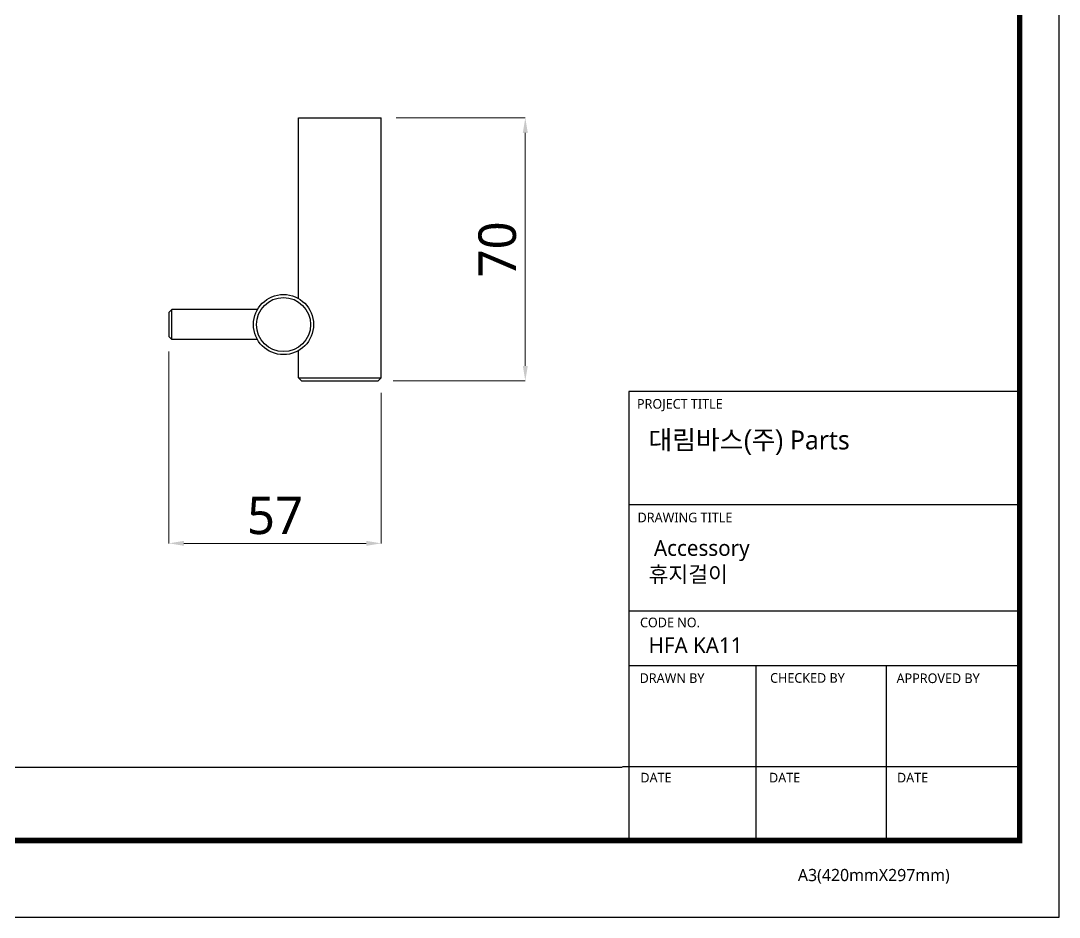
# Model space of a CAD drawing. Extents: x 16296681342 to 16296681993, y -37409617900 to -37409617423.
# Drawn here: x 16296681717.1 to 16296681993.4, y -37409617900.2 to -37409617661.7 of the extents above; entities that cross this region are included whole.
import ezdxf

# ---------------------------------------------------------------- set-up
doc = ezdxf.new("R2010")
doc.units = 0
doc.header["$LTSCALE"] = 10
doc.header["$MEASUREMENT"] = 0
doc.header["$PDMODE"] = 3
doc.header["$PDSIZE"] = -10
doc.layers.get('0').update_dxf_attribs({"linetype": 'CONTINUOUS'})
doc.layers.get('DEFPOINTS').update_dxf_attribs({"linetype": 'CONTINUOUS'})
doc.layers.add('BODY', color=7, linetype='CONTINUOUS')
doc.styles.add('Daelim Dimension', font='NanumGothic.ttf')
doc.dimstyles.new('DEFAULT', dxfattribs={"dimscale": 2, "dimtxt": 2, "dimasz": 2, "dimexe": 0, "dimexo": 2, "dimgap": 1, "dimtad": 1, "dimdec": 1, "dimzin": 9, "dimdsep": 46, "dimtxsty": 'Daelim Dimension', "dimcen": 0.5, "dimclrd": 252, "dimclre": 252, "dimclrt": 3, "dimadec": 1, "dimazin": 0, "dimtfac": 1, "dimtdec": 1, "dimtix": 1, "dimtmove": 0, "dimatfit": 3, "dimfxl": 0, "dimtolj": 1, "dimtzin": 1, "dimlwd": 9, "dimlwe": 9, "dimarcsym": 0})

# ---------------------------------------------------------------- blocks, each defined once
blk = doc.blocks.new('*D132')
at = {"layer": 'BODY', "color": 5, "lineweight": 9, "ltscale": 0.7}
for p, q in [((16296681817.00726, -37409617687.47404), (16296681851.35069, -37409617687.47404)), ((16296681851.35069, -37409617753.47404), (16296681851.35069, -37409617691.47404)), ((16296681816.20726, -37409617757.47404), (16296681851.35069, -37409617757.47404))]:
    blk.add_line(p, q, dxfattribs=at)
at = {"layer": 'BODY', "color": 5, "ltscale": 0.7}
for points in [[(16296681850.68402, -37409617691.47404), (16296681852.01735, -37409617691.47404), (16296681851.35069, -37409617687.47404)], [(16296681850.68402, -37409617753.47404), (16296681852.01735, -37409617753.47404), (16296681851.35069, -37409617757.47404)]]:
    blk.add_solid(points, dxfattribs=at)
at = {"layer": 'DEFPOINTS', "color": 0, "ltscale": 0.7}
for p in [(16296681813.00726, -37409617687.47404), (16296681851.35069, -37409617687.47404), (16296681812.20726, -37409617757.47404)]:
    blk.add_point(p, dxfattribs=at)
at = {"layer": 'BODY', "color": 7, "lineweight": 5, "ltscale": 0.7, "insert": (16296681843.94295, -37409617722.47404), "char_height": 10, "attachment_point": 5, "rotation": 90, "style": 'Daelim Dimension'}
blk.add_mtext('\\A1;70', dxfattribs=at)
blk = doc.blocks.new('*D133')
at = {"layer": 'BODY', "color": 5, "lineweight": 9, "ltscale": 0.7}
for p, q in [((16296681756.50725, -37409617749.674026), (16296681756.50725, -37409617800.678871)), ((16296681813.00725, -37409617760.674026), (16296681813.00725, -37409617800.678871)), ((16296681809.00725, -37409617800.678871), (16296681760.50725, -37409617800.678871))]:
    blk.add_line(p, q, dxfattribs=at)
at = {"layer": 'BODY', "color": 5, "ltscale": 0.7}
for points in [[(16296681760.50725, -37409617800.012207), (16296681760.50725, -37409617801.345543), (16296681756.50725, -37409617800.678871)], [(16296681809.00725, -37409617800.012207), (16296681809.00725, -37409617801.345543), (16296681813.00725, -37409617800.678871)]]:
    blk.add_solid(points, dxfattribs=at)
at = {"layer": 'DEFPOINTS', "color": 0, "ltscale": 0.7}
for p in [(16296681756.50725, -37409617745.674026), (16296681813.00725, -37409617756.674026), (16296681756.50725, -37409617800.678871)]:
    blk.add_point(p, dxfattribs=at)
at = {"layer": 'BODY', "color": 7, "lineweight": 5, "ltscale": 0.7, "insert": (16296681784.75725, -37409617793.292603), "char_height": 10, "attachment_point": 5, "style": 'Daelim Dimension'}
blk.add_mtext('\\A1;57', dxfattribs=at)

msp = doc.modelspace()

# ---------------------------------------------------------------- linework, layer by layer
for p, q in [((16296681791.00725, -37409617687.47403), (16296681813.00725, -37409617687.47403)), ((16296681791.00725, -37409617735.54583), (16296681791.00725, -37409617687.47403)), ((16296681813.00725, -37409617756.674026), (16296681813.00725, -37409617687.47403)), ((16296681791.00725, -37409617756.674026), (16296681791.00725, -37409617749.402237)), ((16296681791.00725, -37409617756.674026), (16296681813.00725, -37409617756.674026)), ((16296681791.00725, -37409617756.674026), (16296681791.807249, -37409617757.47403)), ((16296681791.807249, -37409617757.47403), (16296681812.207251, -37409617757.47403)), ((16296681813.00725, -37409617756.674026), (16296681812.207251, -37409617757.47403))]:
    msp.add_line(p, q)
at = {"ltscale": 0.5}
for p, q in [((16296681756.50725, -37409617739.274033), (16296681757.307249, -37409617738.47403)), ((16296681756.50725, -37409617739.274033), (16296681756.50725, -37409617745.674026)), ((16296681780.07905, -37409617738.47403), (16296681757.307249, -37409617738.47403)), ((16296681757.307249, -37409617746.47403), (16296681757.307249, -37409617738.47403)), ((16296681756.50725, -37409617745.674026), (16296681757.307249, -37409617746.47403)), ((16296681780.079041, -37409617746.474022), (16296681757.307249, -37409617746.47403))]:
    msp.add_line(p, q, dxfattribs=at)
at = {"color": 5, "ltscale": 40}
for p, q in [((16296681982.90773, -37409617760.324738), (16296681878.864639, -37409617760.324738)), ((16296681982.90773, -37409617790.397743), (16296681878.864639, -37409617790.397743)), ((16296681982.90773, -37409617790.397743), (16296681878.864639, -37409617790.397743)), ((16296681982.90773, -37409617818.687431), (16296681878.864639, -37409617818.687431)), ((16296681982.90773, -37409617818.687431), (16296681878.864639, -37409617818.687431)), ((16296681982.90773, -37409617833.278084), (16296681878.864639, -37409617833.278084)), ((16296681982.90773, -37409617833.278084), (16296681878.864639, -37409617833.278084)), ((16296681912.658739, -37409617833.278084), (16296681912.658739, -37409617879.725067)), ((16296681947.34128, -37409617833.278084), (16296681947.34128, -37409617879.725067)), ((16296681982.90773, -37409617860.108727), (16296681877.220091, -37409617860.108727)), ((16296681982.90773, -37409617860.108727), (16296681879.67524, -37409617860.108727)), ((16296681982.90773, -37409617879.725067), (16296681893.742519, -37409617879.725067))]:
    msp.add_line(p, q, dxfattribs=at)
at = {"color": 5, "ltscale": 0.5}
msp.add_line((16296681878.864639, -37409617760.324738), (16296681878.864639, -37409617880.354408), dxfattribs=at)
at = {"color": 5}
msp.add_line((16296681352.907619, -37409617860.183144), (16296681877.0949, -37409617860.183144), dxfattribs=at)
at = {"ltscale": 0.5}
msp.add_lwpolyline([(16296681342.439421, -37409617900.150017), (16296681993.439421, -37409617900.150017), (16296681993.439421, -37409617423.150017), (16296681342.439421, -37409617423.150017)], close=True, dxfattribs=at)
at = {"color": 5, "linetype": 'ByBlock', "lineweight": 200, "const_width": 1.5}
msp.add_lwpolyline([(16296681352.907619, -37409617879.725304), (16296681982.907619, -37409617879.725304), (16296681982.907619, -37409617434.225304), (16296681352.907619, -37409617434.225304)], close=True, dxfattribs=at)
for radius in [8, 7.2]:
    msp.add_circle((16296681787.00725, -37409617742.47403), radius)

# ---------------------------------------------------------------- texts
at = {"color": 5, "ltscale": 40, "style": 'Daelim Dimension'}
for s, height, p in [('PROJECT TITLE', 2.56901127, (16296681881.0672, -37409617764.853218)), ('DRAWING TITLE', 2.56901127, (16296681881.231899, -37409617795.089104)), ('CODE NO.', 2.5690113, (16296681881.876141, -37409617823.011093)), ('DRAWN BY', 2.5690113, (16296681881.7754, -37409617837.819481)), ('CHECKED BY', 2.5690113, (16296681916.485571, -37409617837.773918)), ('APPROVED BY', 2.56901127, (16296681950.14896, -37409617837.856903)), ('DATE', 2.5690113, (16296681881.976061, -37409617864.297478)), ('DATE', 2.5690113, (16296681916.212391, -37409617864.297478)), ('DATE', 2.5690113, (16296681950.267099, -37409617864.297478)), ('A3(420mmX297mm)', 3.24237133, (16296681923.892679, -37409617890.541023))]:
    msp.add_text(s, height=height, dxfattribs=at).set_placement(p)
at = {"attachment_point": 1, "style": 'Daelim Dimension'}
for s, insert, char_height, width in [('{\\fGulim|b0|i0|c129|p50;대림바스(주)} Parts', (16296681884.12291, -37409617770.655037), 5.03600079, 80.93992813), (' Accessory\\P휴지걸이', (16296681884.167339, -37409617799.801491), 4.2041236, 70.7511006), ('HFA KA11', (16296681884.167339, -37409617825.692886), 4.2041236, 70.7511006)]:
    msp.add_mtext(s, dxfattribs=dict(at, insert=insert, char_height=char_height, width=width))

# ---------------------------------------------------------------- dimensions: what is measured, and where the dimension line sits
at = {"layer": 'BODY', "lineweight": 5, "ltscale": 0.7}
dim = msp.add_linear_dim(base=(16296681851.350691, -37409617687.474037), p1=(16296681812.207251, -37409617757.47403), p2=(16296681813.00725, -37409617687.47403), angle=90, dimstyle='DEFAULT', override={"dimtxt": 5, "dimclrd": 5, "dimclre": 5, "dimclrt": 7}, dxfattribs=at)
dim.commit()
dim.dimension.update_dxf_attribs({"geometry": '*D132', "text_midpoint": (16296681843.942949, -37409617722.474037)})
dim = msp.add_linear_dim(base=(16296681756.5072498322, -37409617800.6788711548), p1=(16296681813.0072498322, -37409617756.6740264893), p2=(16296681756.5072498322, -37409617745.6740264893), dimstyle='DEFAULT', override={"dimtxt": 5, "dimdec": 0, "dimclrd": 5, "dimclre": 5, "dimclrt": 7}, dxfattribs=at)
dim.commit()
dim.dimension.update_dxf_attribs({"geometry": '*D133', "text_midpoint": (16296681784.7572498322, -37409617793.2926025391)})

doc.saveas('drawing.dxf')
